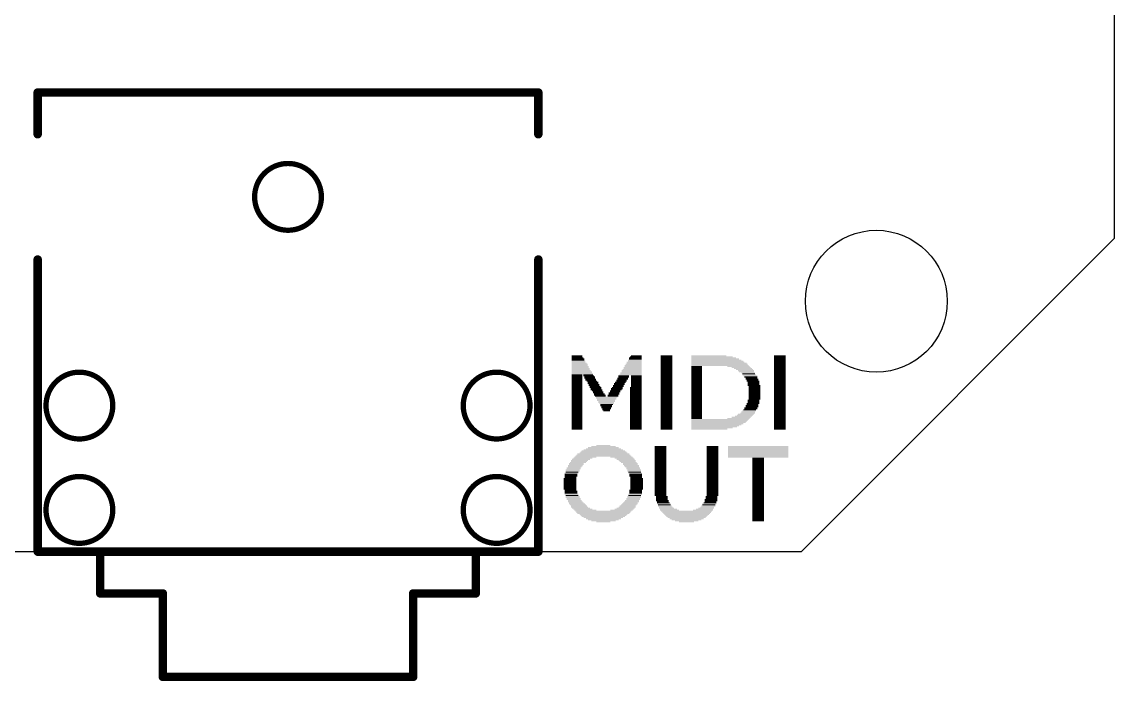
# Model space of a CAD drawing. Extents: x -5 to 130, y -14 to 61.
# Drawn here: x 103.82 to 130, y -10.8 to 4.99 of the extents above; entities that cross this region are included whole.
import ezdxf

# ---------------------------------------------------------------- set-up
doc = ezdxf.new("R2010")
doc.units = 0
for name, color, linetype in [('20', 178, 'CONTINUOUS'), ('21', 251, 'CONTINUOUS'), ('45', 251, 'CONTINUOUS'), ('51', 251, 'CONTINUOUS')]:
    doc.layers.add(name, color=color, linetype=linetype)

# ---------------------------------------------------------------- blocks, each defined once
blk = doc.blocks.new('RECT')
blk.add_solid([(-0.5, -0.5), (0.5, -0.5), (-0.5, 0.5), (0.5, 0.5)])

msp = doc.modelspace()

# ---------------------------------------------------------------- linework, layer by layer
at = {"layer": '20'}
for p, q in [((130, 60), (130, -0.2)), ((130, -0.2), (122.5, -7.7)), ((122.5, -7.7), (27, -7.7))]:
    msp.add_line(p, q, dxfattribs=at)
msp.add_circle((124.3, -1.7), 1.7, dxfattribs=at)
at = {"layer": '21', "const_width": 0.2032}
for points in [[(104.2, 3.3), (116.2, 3.3)], [(104.2, 3.3), (104.2, 2.3)], [(116.2, 3.3), (116.2, 2.3)], [(104.2, -7.7), (104.2, -0.7)], [(116.2, -7.7), (116.2, -0.7)], [(104.2, -7.7), (116.2, -7.7)]]:
    msp.add_lwpolyline(points, dxfattribs=at)
at = {"layer": '21', "const_width": 0.1016}
for points in [[(104.2, 3.3508, 1), (104.2, 3.2492)], [(104.2508, 3.3, 1), (104.1492, 3.3)], [(116.2508, 3.3, 1), (116.1492, 3.3)], [(116.2, 3.2492, 1), (116.2, 3.3508)], [(104.1492, 2.3, 1), (104.2508, 2.3)], [(116.1492, 2.3, 1), (116.2508, 2.3)], [(104.2508, -0.7, 1), (104.1492, -0.7)], [(116.2508, -0.7, 1), (116.1492, -0.7)], [(104.2, -7.6492, 1), (104.2, -7.7508)], [(104.1492, -7.7, 1), (104.2508, -7.7)], [(116.1492, -7.7, 1), (116.2508, -7.7)], [(116.2, -7.7508, 1), (116.2, -7.6492)]]:
    msp.add_lwpolyline(points, format="xyb", dxfattribs=at)
at = {"layer": '45', "const_width": 0.127}
for points in [[(110.2, 0, 1), (110.2, 1.6, 1), (110.2, 0)], [(105.2, -5, 1), (105.2, -3.4, 1), (105.2, -5)], [(115.2, -5, 1), (115.2, -3.4, 1), (115.2, -5)], [(105.2, -7.5, 1), (105.2, -5.9, 1), (105.2, -7.5)], [(115.2, -7.5, 1), (115.2, -5.9, 1), (115.2, -7.5)]]:
    msp.add_lwpolyline(points, format="xyb", dxfattribs=at)
at = {"layer": '51', "const_width": 0.2032}
for points in [[(104.2, -7.7), (105.7, -7.7)], [(105.7, -8.7), (105.7, -7.7)], [(114.7, -7.7), (116.2, -7.7)], [(114.7, -8.7), (114.7, -7.7)], [(105.7, -8.7), (107.2, -8.7)], [(107.2, -10.7), (107.2, -8.7)], [(113.2, -8.7), (114.7, -8.7)], [(113.2, -10.7), (113.2, -8.7)], [(107.2, -10.7), (113.2, -10.7)]]:
    msp.add_lwpolyline(points, dxfattribs=at)
at = {"layer": '51', "const_width": 0.1016}
for points in [[(104.2, -7.6492, 1), (104.2, -7.7508)], [(105.7508, -7.7, 1), (105.6492, -7.7)], [(105.7, -7.7508, 1), (105.7, -7.6492)], [(114.7, -7.6492, 1), (114.7, -7.7508)], [(114.7508, -7.7, 1), (114.6492, -7.7)], [(116.2, -7.7508, 1), (116.2, -7.6492)], [(105.7, -8.6492, 1), (105.7, -8.7508)], [(107.2508, -8.7, 1), (107.1492, -8.7)], [(107.2, -8.7508, 1), (107.2, -8.6492)], [(113.2, -8.6492, 1), (113.2, -8.7508)], [(113.2508, -8.7, 1), (113.1492, -8.7)], [(114.7, -8.7508, 1), (114.7, -8.6492)], [(105.6492, -8.7, 1), (105.7508, -8.7)], [(114.6492, -8.7, 1), (114.7508, -8.7)], [(107.2, -10.6492, 1), (107.2, -10.7508)], [(107.1492, -10.7, 1), (107.2508, -10.7)], [(113.1492, -10.7, 1), (113.2508, -10.7)], [(113.2, -10.7508, 1), (113.2, -10.6492)]]:
    msp.add_lwpolyline(points, format="xyb", dxfattribs=at)

# ---------------------------------------------------------------- block references
at = {"layer": '21', "yscale": 0.0254}
for p, xscale in [((117.1263, -3.008), 0.254), ((117.1263, -3.0334), 0.254), ((117.139, -3.0588), 0.2794), ((117.1517, -3.0842), 0.3048), ((117.1517, -3.1096), 0.3048), ((117.1644, -3.135), 0.3302), ((118.5106, -3.1096), 0.3302), ((118.5106, -3.135), 0.3302), ((118.5233, -3.0588), 0.3048), ((118.5233, -3.0842), 0.3048), ((118.536, -3.0334), 0.2794), ((118.5487, -3.008), 0.254), ((119.2726, -3.008), 0.2794), ((119.2726, -3.0334), 0.2794), ((119.2726, -3.0588), 0.2794), ((119.2726, -3.0842), 0.2794), ((119.2726, -3.1096), 0.2794), ((119.2726, -3.135), 0.2794), ((120.2886, -3.008), 0.8382), ((120.3648, -3.0334), 0.9906), ((120.4029, -3.0588), 1.0668), ((120.441, -3.0842), 1.143), ((120.4664, -3.1096), 1.1938), ((120.4918, -3.135), 1.2446), ((121.9904, -3.008), 0.2794), ((121.9904, -3.0334), 0.2794), ((121.9904, -3.0588), 0.2794), ((121.9904, -3.0842), 0.2794), ((121.9904, -3.1096), 0.2794), ((121.9904, -3.135), 0.2794), ((117.1644, -3.1604), 0.3302), ((117.1771, -3.1858), 0.3556), ((117.1898, -3.2112), 0.381), ((117.1898, -3.2366), 0.381), ((117.2025, -3.262), 0.4064), ((117.2025, -3.2874), 0.4064), ((117.2152, -3.3128), 0.4318), ((117.2152, -3.3382), 0.4318), ((117.2279, -3.3636), 0.4572), ((117.2406, -3.389), 0.4826), ((117.2406, -3.4144), 0.4826), ((118.4217, -3.4144), 0.508), ((118.4344, -3.3636), 0.4826), ((118.4344, -3.389), 0.4826), ((118.4471, -3.3382), 0.4572), ((118.4598, -3.2874), 0.4318), ((118.4598, -3.3128), 0.4318), ((118.4725, -3.2366), 0.4064), ((118.4725, -3.262), 0.4064), ((118.4852, -3.2112), 0.381), ((118.4979, -3.1604), 0.3556), ((118.4979, -3.1858), 0.3556), ((119.2726, -3.1604), 0.2794), ((119.2726, -3.1858), 0.2794), ((119.2726, -3.2112), 0.2794), ((119.2726, -3.2366), 0.2794), ((119.2726, -3.262), 0.2794), ((119.2726, -3.2874), 0.2794), ((119.2726, -3.3128), 0.2794), ((119.2726, -3.3382), 0.2794), ((119.2726, -3.3636), 0.2794), ((119.2726, -3.389), 0.2794), ((119.2726, -3.4144), 0.2794), ((120.5045, -3.1604), 1.27), ((120.5299, -3.1858), 1.3208), ((120.5426, -3.2112), 1.3462), ((120.5553, -3.2366), 1.3716), ((119.9965, -3.262), 0.254), ((119.9965, -3.2874), 0.254), ((119.9965, -3.3128), 0.254), ((119.9965, -3.3382), 0.254), ((119.9965, -3.3636), 0.254), ((119.9965, -3.389), 0.254), ((119.9965, -3.4144), 0.254), ((120.9998, -3.262), 0.5334), ((121.0633, -3.2874), 0.4572), ((121.1014, -3.3128), 0.4318), ((121.1395, -3.3382), 0.4064), ((121.1776, -3.3636), 0.381), ((121.1903, -3.389), 0.3556), ((121.2284, -3.4144), 0.3302), ((121.9904, -3.1604), 0.2794), ((121.9904, -3.1858), 0.2794), ((121.9904, -3.2112), 0.2794), ((121.9904, -3.2366), 0.2794), ((121.9904, -3.262), 0.2794), ((121.9904, -3.2874), 0.2794), ((121.9904, -3.3128), 0.2794), ((121.9904, -3.3382), 0.2794), ((121.9904, -3.3636), 0.2794), ((121.9904, -3.389), 0.2794), ((121.9904, -3.4144), 0.2794), ((117.2533, -3.4398), 0.508), ((117.1263, -3.4652), 0.254), ((117.1263, -3.4906), 0.254), ((117.1263, -3.516), 0.254), ((117.1263, -3.5414), 0.254), ((117.1263, -3.5668), 0.254), ((117.1263, -3.5922), 0.254), ((117.1263, -3.6176), 0.254), ((117.1263, -3.643), 0.254), ((117.1263, -3.6684), 0.254), ((117.393, -3.4652), 0.2286), ((117.4057, -3.4906), 0.254), ((117.4311, -3.516), 0.254), ((117.4311, -3.5414), 0.254), ((117.4565, -3.5668), 0.254), ((117.4565, -3.5922), 0.254), ((117.4819, -3.6176), 0.254), ((117.5073, -3.643), 0.254), ((117.5073, -3.6684), 0.254), ((118.1423, -3.6684), 0.254), ((118.1677, -3.643), 0.254), ((118.1931, -3.5922), 0.254), ((118.1931, -3.6176), 0.254), ((118.2185, -3.5414), 0.254), ((118.2185, -3.5668), 0.254), ((118.2439, -3.4906), 0.254), ((118.2439, -3.516), 0.254), ((118.409, -3.4652), 0.5334), ((118.4217, -3.4398), 0.508), ((118.5487, -3.4906), 0.254), ((118.5487, -3.516), 0.254), ((118.5487, -3.5414), 0.254), ((118.5487, -3.5668), 0.254), ((118.5487, -3.5922), 0.254), ((118.5487, -3.6176), 0.254), ((118.5487, -3.643), 0.254), ((118.5487, -3.6684), 0.254), ((119.2726, -3.4398), 0.2794), ((119.2726, -3.4652), 0.2794), ((119.2726, -3.4906), 0.2794), ((119.2726, -3.516), 0.2794), ((119.2726, -3.5414), 0.2794), ((119.2726, -3.5668), 0.2794), ((119.2726, -3.5922), 0.2794), ((119.2726, -3.6176), 0.2794), ((119.2726, -3.643), 0.2794), ((119.2726, -3.6684), 0.2794), ((119.9965, -3.4398), 0.254), ((119.9965, -3.4652), 0.254), ((119.9965, -3.4906), 0.254), ((119.9965, -3.516), 0.254), ((119.9965, -3.5414), 0.254), ((119.9965, -3.5668), 0.254), ((119.9965, -3.5922), 0.254), ((119.9965, -3.6176), 0.254), ((119.9965, -3.643), 0.254), ((119.9965, -3.6684), 0.254), ((121.2411, -3.4398), 0.3048), ((121.2538, -3.4652), 0.3302), ((121.2792, -3.4906), 0.3302), ((121.2919, -3.516), 0.3048), ((121.3046, -3.5414), 0.2794), ((121.3173, -3.5668), 0.3048), ((121.33, -3.5922), 0.2794), ((121.3427, -3.6176), 0.3048), ((121.3554, -3.643), 0.2794), ((121.3554, -3.6684), 0.2794), ((121.9904, -3.4398), 0.2794), ((121.9904, -3.4652), 0.2794), ((121.9904, -3.4906), 0.2794), ((121.9904, -3.516), 0.2794), ((121.9904, -3.5414), 0.2794), ((121.9904, -3.5668), 0.2794), ((121.9904, -3.5922), 0.2794), ((121.9904, -3.6176), 0.2794), ((121.9904, -3.643), 0.2794), ((121.9904, -3.6684), 0.2794), ((117.1263, -3.6938), 0.254), ((117.1263, -3.7192), 0.254), ((117.1263, -3.7446), 0.254), ((117.1263, -3.77), 0.254), ((117.1263, -3.7954), 0.254), ((117.1263, -3.8208), 0.254), ((117.1263, -3.8462), 0.254), ((117.1263, -3.8716), 0.254), ((117.1263, -3.897), 0.254), ((117.1263, -3.9224), 0.254), ((117.5327, -3.6938), 0.254), ((117.5327, -3.7192), 0.254), ((117.5581, -3.7446), 0.254), ((117.5708, -3.77), 0.2794), ((117.5835, -3.7954), 0.254), ((117.5962, -3.8208), 0.2794), ((117.6089, -3.8462), 0.254), ((117.6343, -3.8716), 0.254), ((117.6343, -3.897), 0.254), ((117.6597, -3.9224), 0.254), ((118.0153, -3.897), 0.254), ((118.0153, -3.9224), 0.254), ((118.0407, -3.8462), 0.254), ((118.0407, -3.8716), 0.254), ((118.0788, -3.7954), 0.2794), ((118.0661, -3.8208), 0.254), ((118.0915, -3.77), 0.254), ((118.1169, -3.7192), 0.254), ((118.1169, -3.7446), 0.254), ((118.1423, -3.6938), 0.254), ((118.536, -3.77), 0.2794), ((118.536, -3.7954), 0.2794), ((118.536, -3.8208), 0.2794), ((118.536, -3.8462), 0.2794), ((118.536, -3.8716), 0.2794), ((118.536, -3.897), 0.2794), ((118.536, -3.9224), 0.2794), ((118.5487, -3.6938), 0.254), ((118.5487, -3.7192), 0.254), ((118.5487, -3.7446), 0.254), ((119.2726, -3.6938), 0.2794), ((119.2726, -3.7192), 0.2794), ((119.2726, -3.7446), 0.2794), ((119.2726, -3.77), 0.2794), ((119.2726, -3.7954), 0.2794), ((119.2726, -3.8208), 0.2794), ((119.2726, -3.8462), 0.2794), ((119.2726, -3.8716), 0.2794), ((119.2726, -3.897), 0.2794), ((119.2726, -3.9224), 0.2794), ((119.9965, -3.6938), 0.254), ((119.9965, -3.7192), 0.254), ((119.9965, -3.7446), 0.254), ((119.9965, -3.77), 0.254), ((119.9965, -3.7954), 0.254), ((119.9965, -3.8208), 0.254), ((119.9965, -3.8462), 0.254), ((119.9965, -3.8716), 0.254), ((119.9965, -3.897), 0.254), ((119.9965, -3.9224), 0.254), ((121.3554, -3.6938), 0.2794), ((121.3681, -3.7192), 0.3048), ((121.3808, -3.7446), 0.2794), ((121.3808, -3.77), 0.2794), ((121.3808, -3.7954), 0.2794), ((121.3808, -3.8208), 0.2794), ((121.3808, -3.8462), 0.2794), ((121.3808, -3.8716), 0.2794), ((121.3808, -3.897), 0.2794), ((121.3808, -3.9224), 0.2794), ((121.9904, -3.6938), 0.2794), ((121.9904, -3.7192), 0.2794), ((121.9904, -3.7446), 0.2794), ((121.9904, -3.77), 0.2794), ((121.9904, -3.7954), 0.2794), ((121.9904, -3.8208), 0.2794), ((121.9904, -3.8462), 0.2794), ((121.9904, -3.8716), 0.2794), ((121.9904, -3.897), 0.2794), ((121.9904, -3.9224), 0.2794), ((117.1263, -3.9478), 0.254), ((117.1263, -3.9732), 0.254), ((117.1263, -3.9986), 0.254), ((117.1263, -4.024), 0.254), ((117.1263, -4.0494), 0.254), ((117.1263, -4.0748), 0.254), ((117.1263, -4.1002), 0.254), ((117.1263, -4.1256), 0.254), ((117.1263, -4.151), 0.254), ((117.1263, -4.1764), 0.254), ((117.6724, -3.9478), 0.2794), ((117.6851, -3.9732), 0.254), ((117.8375, -3.9986), 0.508), ((117.8248, -4.024), 0.4826), ((117.8375, -4.0494), 0.4572), ((117.8248, -4.0748), 0.4318), ((117.8375, -4.1002), 0.4064), ((117.8248, -4.1256), 0.381), ((117.8375, -4.151), 0.3556), ((117.8375, -4.1764), 0.3048), ((117.9899, -3.9478), 0.254), ((117.9899, -3.9732), 0.254), ((118.536, -3.9478), 0.2794), ((118.536, -3.9732), 0.2794), ((118.536, -3.9986), 0.2794), ((118.536, -4.024), 0.2794), ((118.536, -4.0494), 0.2794), ((118.536, -4.0748), 0.2794), ((118.536, -4.1002), 0.2794), ((118.536, -4.1256), 0.2794), ((118.536, -4.151), 0.2794), ((118.536, -4.1764), 0.2794), ((119.2726, -3.9478), 0.2794), ((119.2726, -3.9732), 0.2794), ((119.2726, -3.9986), 0.2794), ((119.2726, -4.024), 0.2794), ((119.2726, -4.0494), 0.2794), ((119.2726, -4.0748), 0.2794), ((119.2726, -4.1002), 0.2794), ((119.2726, -4.1256), 0.2794), ((119.2726, -4.151), 0.2794), ((119.2726, -4.1764), 0.2794), ((119.9965, -3.9478), 0.254), ((119.9965, -3.9732), 0.254), ((119.9965, -3.9986), 0.254), ((119.9965, -4.024), 0.254), ((119.9965, -4.0494), 0.254), ((119.9965, -4.0748), 0.254), ((119.9965, -4.1002), 0.254), ((119.9965, -4.1256), 0.254), ((119.9965, -4.151), 0.254), ((119.9965, -4.1764), 0.254), ((121.3427, -4.151), 0.3048), ((121.33, -4.1764), 0.2794), ((121.3554, -4.0748), 0.2794), ((121.3554, -4.1002), 0.2794), ((121.3554, -4.1256), 0.2794), ((121.3808, -3.9478), 0.2794), ((121.3808, -3.9732), 0.2794), ((121.3808, -3.9986), 0.2794), ((121.3808, -4.024), 0.2794), ((121.3808, -4.0494), 0.2794), ((121.9904, -3.9478), 0.2794), ((121.9904, -3.9732), 0.2794), ((121.9904, -3.9986), 0.2794), ((121.9904, -4.024), 0.2794), ((121.9904, -4.0494), 0.2794), ((121.9904, -4.0748), 0.2794), ((121.9904, -4.1002), 0.2794), ((121.9904, -4.1256), 0.2794), ((121.9904, -4.151), 0.2794), ((121.9904, -4.1764), 0.2794), ((117.1263, -4.2018), 0.254), ((117.1263, -4.2272), 0.254), ((117.1263, -4.2526), 0.254), ((117.1263, -4.278), 0.254), ((117.1263, -4.3034), 0.254), ((117.1263, -4.3288), 0.254), ((117.1263, -4.3542), 0.254), ((117.1263, -4.3796), 0.254), ((117.1263, -4.405), 0.254), ((117.1263, -4.4304), 0.254), ((117.1263, -4.4558), 0.254), ((117.8248, -4.2018), 0.2794), ((117.8375, -4.2272), 0.254), ((117.8248, -4.2526), 0.2286), ((117.8375, -4.278), 0.2032), ((117.8248, -4.3034), 0.1778), ((117.8375, -4.3288), 0.1524), ((118.536, -4.2018), 0.2794), ((118.536, -4.2272), 0.2794), ((118.536, -4.2526), 0.2794), ((118.536, -4.278), 0.2794), ((118.536, -4.3034), 0.2794), ((118.536, -4.3288), 0.2794), ((118.536, -4.3542), 0.2794), ((118.536, -4.3796), 0.2794), ((118.536, -4.405), 0.2794), ((118.536, -4.4304), 0.2794), ((118.536, -4.4558), 0.2794), ((119.2726, -4.2018), 0.2794), ((119.2726, -4.2272), 0.2794), ((119.2726, -4.2526), 0.2794), ((119.2726, -4.278), 0.2794), ((119.2726, -4.3034), 0.2794), ((119.2726, -4.3288), 0.2794), ((119.2726, -4.3542), 0.2794), ((119.2726, -4.3796), 0.2794), ((119.2726, -4.405), 0.2794), ((119.2726, -4.4304), 0.2794), ((119.2726, -4.4558), 0.2794), ((119.9965, -4.2018), 0.254), ((119.9965, -4.2272), 0.254), ((119.9965, -4.2526), 0.254), ((119.9965, -4.278), 0.254), ((119.9965, -4.3034), 0.254), ((119.9965, -4.3288), 0.254), ((119.9965, -4.3542), 0.254), ((119.9965, -4.3796), 0.254), ((119.9965, -4.405), 0.254), ((119.9965, -4.4304), 0.254), ((119.9965, -4.4558), 0.254), ((121.1141, -4.4558), 0.4064), ((121.1522, -4.4304), 0.381), ((121.1776, -4.405), 0.381), ((121.2157, -4.3796), 0.3556), ((121.2284, -4.3542), 0.3302), ((121.2538, -4.3288), 0.3302), ((121.2665, -4.3034), 0.3048), ((121.2919, -4.2526), 0.3048), ((121.2919, -4.278), 0.3048), ((121.3173, -4.2018), 0.3048), ((121.3173, -4.2272), 0.3048), ((121.9904, -4.2018), 0.2794), ((121.9904, -4.2272), 0.2794), ((121.9904, -4.2526), 0.2794), ((121.9904, -4.278), 0.2794), ((121.9904, -4.3034), 0.2794), ((121.9904, -4.3288), 0.2794), ((121.9904, -4.3542), 0.2794), ((121.9904, -4.3796), 0.2794), ((121.9904, -4.405), 0.2794), ((121.9904, -4.4304), 0.2794), ((121.9904, -4.4558), 0.2794), ((117.1263, -4.4812), 0.254), ((117.1263, -4.5066), 0.254), ((117.1263, -4.532), 0.254), ((117.1263, -4.5574), 0.254), ((117.1263, -4.5828), 0.254), ((117.1263, -4.6082), 0.254), ((117.1263, -4.6336), 0.254), ((117.1263, -4.659), 0.254), ((117.1263, -4.6844), 0.254), ((117.1263, -4.7098), 0.254), ((118.536, -4.4812), 0.2794), ((118.536, -4.5066), 0.2794), ((118.536, -4.532), 0.2794), ((118.536, -4.5574), 0.2794), ((118.536, -4.5828), 0.2794), ((118.536, -4.6082), 0.2794), ((118.536, -4.6336), 0.2794), ((118.536, -4.659), 0.2794), ((118.536, -4.6844), 0.2794), ((118.536, -4.7098), 0.2794), ((119.2726, -4.4812), 0.2794), ((119.2726, -4.5066), 0.2794), ((119.2726, -4.532), 0.2794), ((119.2726, -4.5574), 0.2794), ((119.2726, -4.5828), 0.2794), ((119.2726, -4.6082), 0.2794), ((119.2726, -4.6336), 0.2794), ((119.2726, -4.659), 0.2794), ((119.2726, -4.6844), 0.2794), ((119.2726, -4.7098), 0.2794), ((119.9965, -4.4812), 0.254), ((119.9965, -4.5066), 0.254), ((120.5553, -4.532), 1.3716), ((120.5426, -4.5574), 1.3462), ((120.5299, -4.5828), 1.3208), ((120.5172, -4.6082), 1.2954), ((120.4918, -4.6336), 1.2446), ((120.4664, -4.659), 1.1938), ((120.441, -4.6844), 1.143), ((120.4156, -4.7098), 1.0922), ((120.9998, -4.5066), 0.5334), ((121.0633, -4.4812), 0.4572), ((121.9904, -4.4812), 0.2794), ((121.9904, -4.5066), 0.2794), ((121.9904, -4.532), 0.2794), ((121.9904, -4.5574), 0.2794), ((121.9904, -4.5828), 0.2794), ((121.9904, -4.6082), 0.2794), ((121.9904, -4.6336), 0.2794), ((121.9904, -4.659), 0.2794), ((121.9904, -4.6844), 0.2794), ((121.9904, -4.7098), 0.2794), ((117.1263, -4.7352), 0.254), ((117.1263, -4.7606), 0.254), ((118.536, -4.7352), 0.2794), ((118.536, -4.7606), 0.2794), ((119.2726, -4.7352), 0.2794), ((119.2726, -4.7606), 0.2794), ((120.3648, -4.7352), 0.9906), ((120.3013, -4.7606), 0.8636), ((121.9904, -4.7352), 0.2794), ((121.9904, -4.7606), 0.2794), ((117.7586, -5.2334), 0.8382), ((117.7586, -5.208), 0.7366), ((117.7586, -5.1826), 0.5842), ((117.7586, -5.1572), 0.3302), ((119.1302, -5.1826), 0.2794), ((119.1302, -5.208), 0.2794), ((119.1302, -5.2334), 0.2794), ((120.3748, -5.1826), 0.2794), ((120.3748, -5.208), 0.2794), ((120.3748, -5.2334), 0.2794), ((121.467, -5.1826), 1.4478), ((121.467, -5.208), 1.4478), ((121.467, -5.2334), 1.4478), ((117.2252, -5.4874), 0.4318), ((117.2633, -5.462), 0.4572), ((117.3268, -5.4366), 0.5334), ((117.7586, -5.4112), 1.3462), ((117.7586, -5.3858), 1.2954), ((117.7586, -5.3604), 1.2446), ((117.7586, -5.335), 1.143), ((117.7586, -5.3096), 1.0922), ((117.7586, -5.2842), 1.0414), ((117.7586, -5.2588), 0.9398), ((118.1904, -5.4366), 0.5334), ((118.2539, -5.462), 0.4572), ((118.292, -5.4874), 0.4318), ((119.1302, -5.2588), 0.2794), ((119.1302, -5.2842), 0.2794), ((119.1302, -5.3096), 0.2794), ((119.1302, -5.335), 0.2794), ((119.1302, -5.3604), 0.2794), ((119.1302, -5.3858), 0.2794), ((119.1302, -5.4112), 0.2794), ((119.1302, -5.4366), 0.2794), ((119.1302, -5.462), 0.2794), ((119.1302, -5.4874), 0.2794), ((120.3748, -5.2588), 0.2794), ((120.3748, -5.2842), 0.2794), ((120.3748, -5.3096), 0.2794), ((120.3748, -5.335), 0.2794), ((120.3748, -5.3604), 0.2794), ((120.3748, -5.3858), 0.2794), ((120.3748, -5.4112), 0.2794), ((120.3748, -5.4366), 0.2794), ((120.3748, -5.462), 0.2794), ((120.3748, -5.4874), 0.2794), ((121.467, -5.2588), 1.4478), ((121.467, -5.2842), 1.4478), ((121.467, -5.3096), 1.4478), ((121.467, -5.335), 1.4478), ((121.467, -5.3604), 1.4478), ((121.467, -5.3858), 1.4478), ((121.467, -5.4112), 1.4478), ((121.467, -5.4366), 1.4478), ((121.467, -5.462), 0.2794), ((121.467, -5.4874), 0.2794), ((117.022, -5.7414), 0.3302), ((117.022, -5.7668), 0.3302), ((117.0474, -5.6906), 0.3302), ((117.0474, -5.716), 0.3302), ((117.0855, -5.6398), 0.3556), ((117.0728, -5.6652), 0.3302), ((117.1109, -5.589), 0.3556), ((117.1109, -5.6144), 0.3556), ((117.149, -5.5636), 0.381), ((117.1871, -5.5128), 0.4064), ((117.1744, -5.5382), 0.381), ((118.3301, -5.5128), 0.4064), ((118.3428, -5.5382), 0.381), ((118.3682, -5.5636), 0.381), ((118.4063, -5.589), 0.3556), ((118.4063, -5.6144), 0.3556), ((118.4317, -5.6398), 0.3556), ((118.4444, -5.6652), 0.3302), ((118.4698, -5.6906), 0.3302), ((118.4698, -5.716), 0.3302), ((118.4952, -5.7414), 0.3302), ((118.4952, -5.7668), 0.3302), ((119.1302, -5.5128), 0.2794), ((119.1302, -5.5382), 0.2794), ((119.1302, -5.5636), 0.2794), ((119.1302, -5.589), 0.2794), ((119.1302, -5.6144), 0.2794), ((119.1302, -5.6398), 0.2794), ((119.1302, -5.6652), 0.2794), ((119.1302, -5.6906), 0.2794), ((119.1302, -5.716), 0.2794), ((119.1302, -5.7414), 0.2794), ((119.1302, -5.7668), 0.2794), ((120.3748, -5.5128), 0.2794), ((120.3748, -5.5382), 0.2794), ((120.3748, -5.5636), 0.2794), ((120.3748, -5.589), 0.2794), ((120.3748, -5.6144), 0.2794), ((120.3748, -5.6398), 0.2794), ((120.3748, -5.6652), 0.2794), ((120.3748, -5.6906), 0.2794), ((120.3748, -5.716), 0.2794), ((120.3748, -5.7414), 0.2794), ((120.3748, -5.7668), 0.2794), ((121.467, -5.5128), 0.2794), ((121.467, -5.5382), 0.2794), ((121.467, -5.5636), 0.2794), ((121.467, -5.589), 0.2794), ((121.467, -5.6144), 0.2794), ((121.467, -5.6398), 0.2794), ((121.467, -5.6652), 0.2794), ((121.467, -5.6906), 0.2794), ((121.467, -5.716), 0.2794), ((121.467, -5.7414), 0.2794), ((121.467, -5.7668), 0.2794), ((116.9585, -5.9446), 0.3048), ((116.9585, -5.97), 0.3048), ((116.9585, -5.9954), 0.3048), ((116.9585, -6.0208), 0.3048), ((116.9966, -5.8176), 0.3302), ((116.9839, -5.843), 0.3048), ((116.9839, -5.8684), 0.3048), ((116.9839, -5.8938), 0.3048), ((116.9712, -5.9192), 0.2794), ((117.0093, -5.7922), 0.3048), ((118.5079, -5.7922), 0.3048), ((118.5206, -5.8176), 0.3302), ((118.5333, -5.843), 0.3048), ((118.5333, -5.8684), 0.3048), ((118.5333, -5.8938), 0.3048), ((118.546, -5.9192), 0.2794), ((118.5587, -5.9446), 0.3048), ((118.5587, -5.97), 0.3048), ((118.5587, -5.9954), 0.3048), ((118.5587, -6.0208), 0.3048), ((119.1302, -5.7922), 0.2794), ((119.1302, -5.8176), 0.2794), ((119.1302, -5.843), 0.2794), ((119.1302, -5.8684), 0.2794), ((119.1302, -5.8938), 0.2794), ((119.1302, -5.9192), 0.2794), ((119.1302, -5.9446), 0.2794), ((119.1302, -5.97), 0.2794), ((119.1302, -5.9954), 0.2794), ((119.1302, -6.0208), 0.2794), ((120.3748, -5.7922), 0.2794), ((120.3748, -5.8176), 0.2794), ((120.3748, -5.843), 0.2794), ((120.3748, -5.8684), 0.2794), ((120.3748, -5.8938), 0.2794), ((120.3748, -5.9192), 0.2794), ((120.3748, -5.9446), 0.2794), ((120.3748, -5.97), 0.2794), ((120.3748, -5.9954), 0.2794), ((120.3748, -6.0208), 0.2794), ((121.467, -5.7922), 0.2794), ((121.467, -5.8176), 0.2794), ((121.467, -5.843), 0.2794), ((121.467, -5.8684), 0.2794), ((121.467, -5.8938), 0.2794), ((121.467, -5.9192), 0.2794), ((121.467, -5.9446), 0.2794), ((121.467, -5.97), 0.2794), ((121.467, -5.9954), 0.2794), ((121.467, -6.0208), 0.2794), ((116.9585, -6.0462), 0.3048), ((116.9585, -6.0716), 0.3048), ((116.9585, -6.097), 0.3048), ((116.9585, -6.1224), 0.3048), ((116.9585, -6.1478), 0.3048), ((116.9585, -6.1732), 0.3048), ((116.9585, -6.1986), 0.3048), ((116.9712, -6.224), 0.2794), ((116.9839, -6.2494), 0.3048), ((116.9839, -6.2748), 0.3048), ((118.5333, -6.224), 0.3048), ((118.5333, -6.2494), 0.3048), ((118.5333, -6.2748), 0.3048), ((118.5587, -6.0462), 0.3048), ((118.5587, -6.0716), 0.3048), ((118.5587, -6.097), 0.3048), ((118.5587, -6.1224), 0.3048), ((118.5587, -6.1478), 0.3048), ((118.5587, -6.1732), 0.3048), ((118.5587, -6.1986), 0.3048), ((119.1302, -6.0462), 0.2794), ((119.1302, -6.0716), 0.2794), ((119.1302, -6.097), 0.2794), ((119.1302, -6.1224), 0.2794), ((119.1302, -6.1478), 0.2794), ((119.1302, -6.1732), 0.2794), ((119.1302, -6.1986), 0.2794), ((119.1302, -6.224), 0.2794), ((119.1302, -6.2494), 0.2794), ((119.1302, -6.2748), 0.2794), ((120.3748, -6.0462), 0.2794), ((120.3748, -6.0716), 0.2794), ((120.3748, -6.097), 0.2794), ((120.3748, -6.1224), 0.2794), ((120.3748, -6.1478), 0.2794), ((120.3748, -6.1732), 0.2794), ((120.3748, -6.1986), 0.2794), ((120.3748, -6.224), 0.2794), ((120.3748, -6.2494), 0.2794), ((120.3748, -6.2748), 0.2794), ((121.467, -6.0462), 0.2794), ((121.467, -6.0716), 0.2794), ((121.467, -6.097), 0.2794), ((121.467, -6.1224), 0.2794), ((121.467, -6.1478), 0.2794), ((121.467, -6.1732), 0.2794), ((121.467, -6.1986), 0.2794), ((121.467, -6.224), 0.2794), ((121.467, -6.2494), 0.2794), ((121.467, -6.2748), 0.2794), ((116.9839, -6.3002), 0.3048), ((116.9966, -6.3256), 0.3302), ((117.0093, -6.351), 0.3048), ((117.022, -6.3764), 0.3302), ((117.022, -6.4018), 0.3302), ((117.0474, -6.4272), 0.3302), ((117.0474, -6.4526), 0.3302), ((117.0728, -6.478), 0.3302), ((117.0855, -6.5034), 0.3556), ((117.1109, -6.5288), 0.3556), ((117.1236, -6.5542), 0.381), ((118.3936, -6.5542), 0.381), ((118.4063, -6.5288), 0.3556), ((118.4317, -6.5034), 0.3556), ((118.4444, -6.478), 0.3302), ((118.4698, -6.4272), 0.3302), ((118.4698, -6.4526), 0.3302), ((118.4952, -6.3764), 0.3302), ((118.4952, -6.4018), 0.3302), ((118.5206, -6.3256), 0.3302), ((118.5079, -6.351), 0.3048), ((118.5333, -6.3002), 0.3048), ((119.1302, -6.3002), 0.2794), ((119.1302, -6.3256), 0.2794), ((119.1302, -6.351), 0.2794), ((119.1556, -6.3764), 0.2794), ((119.1556, -6.4018), 0.2794), ((119.1556, -6.4272), 0.2794), ((119.1556, -6.4526), 0.2794), ((119.1683, -6.478), 0.3048), ((119.181, -6.5034), 0.2794), ((119.1937, -6.5288), 0.3048), ((119.2064, -6.5542), 0.3302), ((120.2986, -6.5542), 0.3302), ((120.3113, -6.5288), 0.3048), ((120.3367, -6.4526), 0.3048), ((120.3367, -6.478), 0.3048), ((120.324, -6.5034), 0.2794), ((120.3494, -6.3764), 0.2794), ((120.3494, -6.4018), 0.2794), ((120.3494, -6.4272), 0.2794), ((120.3748, -6.3002), 0.2794), ((120.3748, -6.3256), 0.2794), ((120.3748, -6.351), 0.2794), ((121.467, -6.3002), 0.2794), ((121.467, -6.3256), 0.2794), ((121.467, -6.351), 0.2794), ((121.467, -6.3764), 0.2794), ((121.467, -6.4018), 0.2794), ((121.467, -6.4272), 0.2794), ((121.467, -6.4526), 0.2794), ((121.467, -6.478), 0.2794), ((121.467, -6.5034), 0.2794), ((121.467, -6.5288), 0.2794), ((121.467, -6.5542), 0.2794), ((117.149, -6.5796), 0.381), ((117.1744, -6.605), 0.381), ((117.1871, -6.6304), 0.4064), ((117.2252, -6.6558), 0.4318), ((117.2633, -6.6812), 0.4572), ((117.3268, -6.7066), 0.5334), ((117.7586, -6.732), 1.3462), ((117.7586, -6.7574), 1.2954), ((117.7586, -6.7828), 1.2446), ((117.7586, -6.8082), 1.143), ((118.1904, -6.7066), 0.5334), ((118.2539, -6.6812), 0.4572), ((118.292, -6.6558), 0.4318), ((118.3301, -6.6304), 0.4064), ((118.3428, -6.605), 0.381), ((118.3682, -6.5796), 0.381), ((119.2191, -6.5796), 0.3048), ((119.2318, -6.605), 0.3302), ((119.2572, -6.6304), 0.3302), ((119.2699, -6.6558), 0.3556), ((119.3207, -6.6812), 0.4064), ((119.3461, -6.7066), 0.4572), ((119.7525, -6.732), 1.2192), ((119.7525, -6.7574), 1.1684), ((119.7525, -6.7828), 1.1176), ((119.7525, -6.8082), 1.0668), ((120.1462, -6.7066), 0.4826), ((120.1843, -6.6812), 0.4064), ((120.2224, -6.6558), 0.381), ((120.2478, -6.6304), 0.3302), ((120.2732, -6.605), 0.3302), ((120.2859, -6.5796), 0.3048), ((121.467, -6.5796), 0.2794), ((121.467, -6.605), 0.2794), ((121.467, -6.6304), 0.2794), ((121.467, -6.6558), 0.2794), ((121.467, -6.6812), 0.2794), ((121.467, -6.7066), 0.2794), ((121.467, -6.732), 0.2794), ((121.467, -6.7574), 0.2794), ((121.467, -6.7828), 0.2794), ((121.467, -6.8082), 0.2794), ((117.7586, -6.8336), 1.0922), ((117.7586, -6.859), 1.0414), ((117.7586, -6.8844), 0.9398), ((117.7586, -6.9098), 0.8382), ((117.7586, -6.9352), 0.7366), ((117.7586, -6.9606), 0.5842), ((117.7586, -6.986), 0.3302), ((119.7525, -6.8336), 1.016), ((119.7525, -6.859), 0.9652), ((119.7525, -6.8844), 0.9144), ((119.7525, -6.9098), 0.8128), ((119.7525, -6.9352), 0.7112), ((119.7525, -6.9606), 0.5588), ((119.7525, -6.986), 0.3556), ((121.467, -6.8336), 0.2794), ((121.467, -6.859), 0.2794), ((121.467, -6.8844), 0.2794), ((121.467, -6.9098), 0.2794), ((121.467, -6.9352), 0.2794), ((121.467, -6.9606), 0.2794)]:
    msp.add_blockref('RECT', p, dxfattribs=dict(at, xscale=xscale))

doc.saveas('drawing.dxf')
